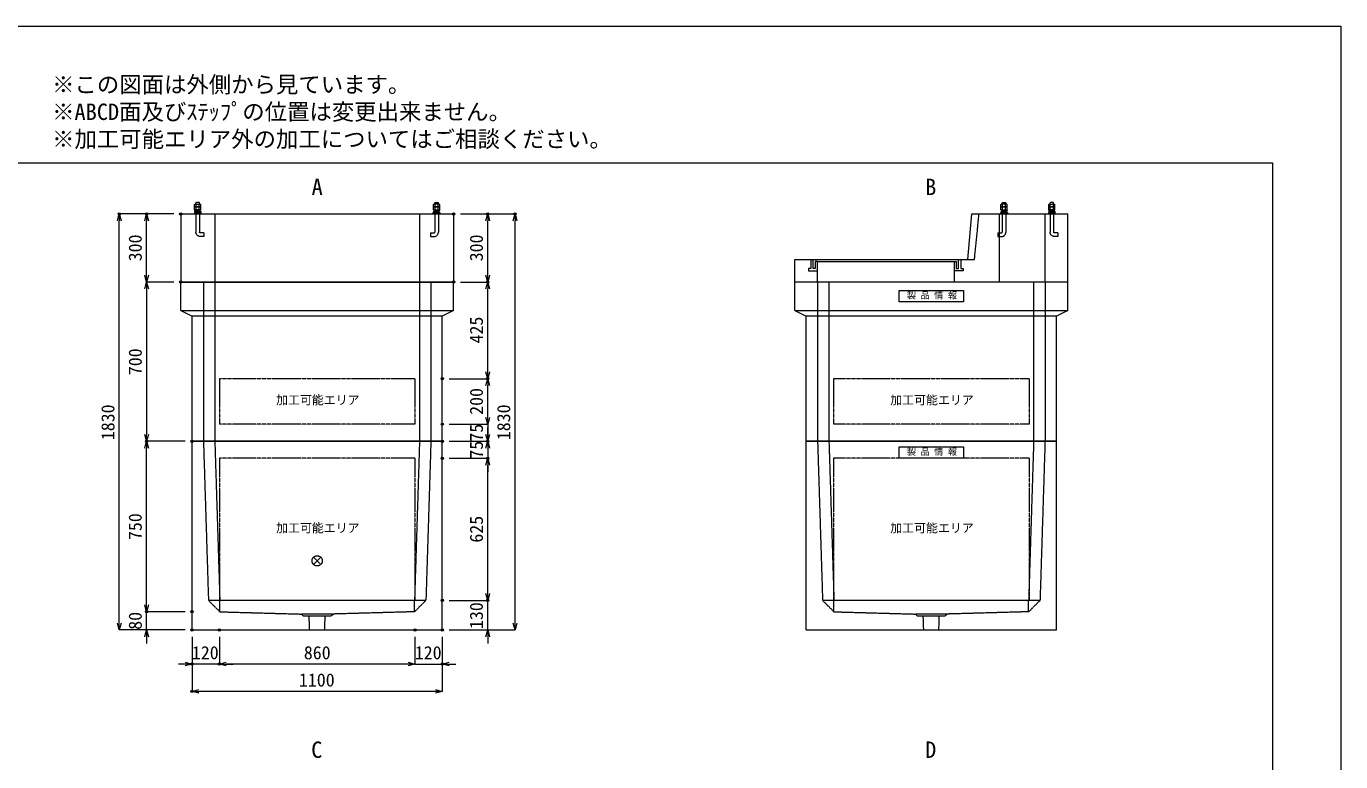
# Model space of a CAD drawing. Units: millimetres, scale not verified. Extents: x -4455 to 4455, y -3150 to 3150.
# Drawn here: x -1324 to 4455, y -84 to 3150 of the extents above; entities that cross this region are included whole.
import ezdxf
from ezdxf.enums import TextEntityAlignment as Align

# ---------------------------------------------------------------- set-up
doc = ezdxf.new("R2010")
doc.units = ezdxf.units.MM
doc.header["$LTSCALE"] = 20
doc.header["$PDMODE"] = 32
doc.header["$PDSIZE"] = 10
doc.linetypes.add('LONG_DASHED1', pattern=[7, 6, -1])
doc.linetypes.add('LONG_DOUBLE_CHAIN', pattern=[21.8, 18, -1, 0.6, -0.6, 0.6, -1])
for name, color, linetype, lineweight in [('0-0_D-TTL', 7, 'Continuous', 9), ('0-1_Defpoints', 7, 'Continuous', 9), ('0-3_D-TTL-TXT', 7, 'Continuous', 9), ('0-4_D-STR-TXT', 7, 'Continuous', 9), ('0-5_D-STR-DIM', 3, 'Continuous', 9), ('0-6_0', 7, 'Continuous', 9), ('0-7_D-STR', 7, 'Continuous', 9), ('0-9_D-STR-STR2', 1, 'Continuous', 9), ('0-A_D-STR-STR4', 134, 'LONG_DASHED1', 9), ('0-B_D-STR-STR1', 7, 'LONG_DASHED1', 9), ('0-C_D-STR-STR5', 1, 'LONG_DOUBLE_CHAIN', 9)]:
    doc.layers.add(name, color=color, linetype=linetype, lineweight=lineweight)
doc.styles.add('ＭＳ ゴシック', font='')
doc.styles.get('ＭＳ ゴシック').set_extended_font_data('MS Gothic')

# ---------------------------------------------------------------- blocks, each defined once
blk = doc.blocks.new('A$C4DE05FD1')
at = {"layer": '0-0_D-TTL', "color": 134}
for p, q in [((4000, 76000), (114800, 76000)), ((114800, 76000), (114800, 4000))]:
    blk.add_line(p, q, dxfattribs=at)
at = {"layer": '0-1_Defpoints', "color": 134}
for p, q in [((0, 84000), (118800, 84000)), ((118800, 84000), (118800, 0))]:
    blk.add_line(p, q, dxfattribs=at)
at = {"layer": '0-3_D-TTL-TXT', "style": 'ＭＳ ゴシック'}
for s, p in [('※この図面は外側から見ています。', (43260.9, 79815.7)), ('※ABCD面及びｽﾃｯﾌﾟの位置は変更出来ません。', (43260.9, 78215.7)), ('※加工可能エリア外の加工についてはご相談ください。', (43260.9, 76615.7))]:
    blk.add_text(s, height=962.2, dxfattribs=at).set_placement(p, align=Align.BOTTOM_LEFT)
blk = doc.blocks.new('_Open30')
at = {"layer": '0-6_0'}
blk.add_line((0, 0), (-20, 0), dxfattribs=at)
blk.add_lwpolyline([(-20, 5.36), (0, 0), (-20, -5.36)], dxfattribs=at)
blk = doc.blocks.new('A$C31CA379A')
at = {"layer": '0-4_D-STR-TXT', "style": 'ＭＳ ゴシック'}
for s, p in [('A', (-325.9, -2190.5)), ('B', (35638.6, -2190.5)), ('C', (-351.4, -35190.5)), ('D', (35638.6, -35190.5))]:
    blk.add_text(s, height=962.2, dxfattribs=at).set_placement(p, align=Align.BOTTOM_LEFT)
blk = doc.blocks.new('A$C737D46CD')
at = {"layer": '0-B_D-STR-STR1', "linetype": 'Continuous'}
blk.add_lwpolyline([(-2820, 0), (2820, 0), (2820, -1000), (-2820, -1000)], close=True, dxfattribs=at)
at = {"layer": '0-B_D-STR-STR1', "style": 'ＭＳ ゴシック'}
blk.add_text('製 品 情 報', height=577.3, dxfattribs=at).set_placement((-2149.6, -882.5), align=Align.BOTTOM_LEFT)
blk = doc.blocks.new('A$C531455C1')
at = {"layer": '0-7_D-STR'}
for p, q in [((-11000, 0), (11000, 0)), ((-11000, -16600), (-11000, 0)), ((11000, -16600), (11000, 0)), ((-11000, -16600), (11000, -16600))]:
    blk.add_line(p, q, dxfattribs=at)
at = {"layer": '0-7_D-STR', "linetype": 'LONG_DASHED1'}
for p, q in [((-10000, 0), (-9560, -14000)), ((-9000, 0), (-8560, -14000)), ((9000, 0), (8560, -14000)), ((10000, 0), (9560, -14000)), ((-8560, -15000), (-9560, -14000)), ((9560, -14000), (-9560, -14000)), ((-8560, -15000), (-8560, -14000)), ((-8560, -15000), (-1400, -15200)), ((8560, -15000), (1400, -15200)), ((8560, -15000), (9560, -14000)), ((8560, -15000), (8560, -14000)), ((-1200, -15380), (-1400, -15200)), ((1400, -15200), (-1400, -15200)), ((1200, -15380), (-1200, -15380)), ((-666, -16600), (-705, -15380)), ((666, -16600), (705, -15380)), ((1200, -15380), (1400, -15200))]:
    blk.add_line(p, q, dxfattribs=at)
at = {"layer": '0-C_D-STR-STR5'}
for p, q in [((8600, -1500), (8600, -14000)), ((8600, -14000), (-8600, -14000))]:
    blk.add_line(p, q, dxfattribs=at)
blk.add_lwpolyline([(8600, -1500), (-8600, -1500), (-8600, -14000)], dxfattribs=at)
at = {"layer": '0-B_D-STR-STR1'}
blk.add_blockref('A$C737D46CD', (0, -500), dxfattribs=at)
blk = doc.blocks.new('A$C44C4220A')
at = {"layer": '0-9_D-STR-STR2'}
for p, q in [((-160, -40), (-120, 0)), ((-120, 0), (120, 0)), ((160, -40), (120, 0)), ((-277.1, -167.2), (-230, -140)), ((-277.1, -390), (-277.1, -167.2)), ((-277.1, -417.2), (-230, -390)), ((-277.1, -390), (277.1, -390)), ((-277.1, -640), (-277.1, -417.2)), ((-277.1, -640), (277.1, -640)), ((-270, -777.1), (-270, -817.1)), ((-252.7, -757.3), (-160, -744.8)), ((-250, -757.1), (-20, -744.3)), ((-250, -837.1), (-20, -824.3)), ((-160, -140), (-160, -40)), ((-160, -752.1), (-160, -640)), ((-160, -880.6), (-160, -832.1)), ((-160, -1000), (-160, -930.6)), ((-138.6, -640), (-138.6, -140)), ((-20, -744.3), (-20, -824.3)), ((20, -674.4), (248.9, -687.2)), ((20, -674.4), (20, -754.4)), ((20, -754.4), (248.9, -767.2)), ((138.6, -640), (138.6, -140)), ((160, -140), (160, -40)), ((160, -682.2), (160, -640)), ((160, -880.6), (160, -762.3)), ((160, -780), (248.9, -767.2)), ((160, -1000), (160, -930.6)), ((268.9, -706.8), (268.9, -747.2)), ((277.1, -390), (277.1, -167.2)), ((277.1, -640), (277.1, -417.2))]:
    blk.add_line(p, q, dxfattribs=at)
at = {"layer": '0-9_D-STR-STR2', "linetype": 'LONG_DASHED1'}
for p, q in [((-160, -1000), (-160, -2600)), ((160, -1000), (160, -2600)), ((-540, -2680), (-240, -2680))]:
    blk.add_line(p, q, dxfattribs=at)
at = {"layer": '0-9_D-STR-STR2'}
blk.add_lwpolyline([(-300, -880.6), (300, -880.6), (300, -930.6), (-300, -930.6)], close=True, dxfattribs=at)
for points in [[(277.1, -167.2), (230, -140), (-230, -140)], [(277.1, -417.2), (230, -390), (-230, -390)]]:
    blk.add_lwpolyline(points, dxfattribs=at)
at = {"layer": '0-9_D-STR-STR2', "linetype": 'LONG_DASHED1'}
blk.add_lwpolyline([(-540, -2680), (-540, -3000), (-240, -3000)], dxfattribs=at)
at = {"layer": '0-9_D-STR-STR2'}
for centre, start, end in [((-250, -777.1), 90, 180), ((-250, -817.1), 180, 270), ((248.9, -707.2), 0, 90), ((248.9, -747.2), 270, 0)]:
    blk.add_arc(centre, 20, start, end, dxfattribs=at)
at = {"layer": '0-9_D-STR-STR2', "linetype": 'LONG_DASHED1'}
for radius in [400, 80]:
    blk.add_arc((-240, -2600), radius, 270, 0, dxfattribs=at)
blk = doc.blocks.new('A$C1CB640C4')
at = {"layer": '0-7_D-STR'}
for p, q in [((3200, 2000), (3576.1, 6000)), ((3576.1, 6000), (12000, 6000)), ((12000, 0), (12000, 6000)), ((-12000, 2000), (3200, 2000)), ((-12000, 0), (-12000, 2000)), ((12000, 0), (-12000, 0))]:
    blk.add_line(p, q, dxfattribs=at)
at = {"layer": '0-7_D-STR', "linetype": 'LONG_DASHED1'}
for p, q in [((3800, 2000), (4200, 6000)), ((6000, 0), (6000, 6000)), ((10000, 0), (10000, 6000)), ((-10000, 0), (-10000, 1800)), ((2000, 1800), (2000, 0)), ((3200, 2000), (3800, 2000))]:
    blk.add_line(p, q, dxfattribs=at)
at = {"layer": '0-A_D-STR-STR4'}
for points in [[(-10600, 2000), (-10600, 1200), (-10800, 1200), (-10800, 1000), (-10000, 1000)], [(-10000, 1800), (-10200, 1800), (-10200, 1200), (-10400, 1200), (-10400, 2000)], [(-10000, 1800), (2000, 1800), (2200, 1800)], [(2600, 2000), (2600, 1200), (2800, 1200), (2800, 1000), (2000, 1000)], [(2200, 1800), (2200, 1200), (2400, 1200), (2400, 2000)]]:
    blk.add_lwpolyline(points, dxfattribs=at)
at = {"layer": '0-7_D-STR'}
blk.add_blockref('A$C44C4220A', (6400, 7000), dxfattribs=at)
at = {"layer": '0-7_D-STR', "xscale": -1}
blk.add_blockref('A$C44C4220A', (10600, 7000), dxfattribs=at)
blk = doc.blocks.new('A$C5E7F35E6')
at = {"layer": '0-7_D-STR'}
for p, q in [((-12000, 6000), (12000, 6000)), ((-12000, 6000), (-12000, 0)), ((12000, 6000), (12000, 0)), ((-12000, 0), (12000, 0))]:
    blk.add_line(p, q, dxfattribs=at)
at = {"layer": '0-7_D-STR', "linetype": 'LONG_DASHED1'}
for p, q in [((-9000, 6000), (-9000, 0)), ((9000, 6000), (9000, 0))]:
    blk.add_line(p, q, dxfattribs=at)
at = {"layer": '0-7_D-STR', "xscale": -1}
blk.add_blockref('A$C44C4220A', (-10500, 7000), dxfattribs=at)
at = {"layer": '0-7_D-STR'}
blk.add_blockref('A$C44C4220A', (10500, 7000), dxfattribs=at)
blk = doc.blocks.new('A$C43537a1f')
at = {"layer": '0-7_D-STR'}
for p, q in [((12000, 14000), (-12000, 14000)), ((-12000, 11500), (-12000, 14000)), ((12000, 11500), (12000, 14000)), ((-12000, 11500), (-11000, 11000)), ((-12000, 11500), (12000, 11500)), ((-11000, 0), (-11000, 11000)), ((11000, 11000), (-11000, 11000)), ((12000, 11500), (11000, 11000)), ((11000, 0), (11000, 11000)), ((11000, 0), (-11000, 0))]:
    blk.add_line(p, q, dxfattribs=at)
at = {"layer": '0-7_D-STR', "linetype": 'LONG_DASHED1'}
for p, q in [((-10000, 14000), (-10000, 0)), ((-9000, 14000), (-9000, 0)), ((9000, 14000), (9000, 0)), ((10000, 14000), (10000, 0))]:
    blk.add_line(p, q, dxfattribs=at)
at = {"layer": '0-C_D-STR-STR5'}
for p, q in [((8600, 5500), (8600, 1500)), ((8600, 1500), (-8600, 1500))]:
    blk.add_line(p, q, dxfattribs=at)
blk.add_lwpolyline([(8600, 5500), (-8600, 5500), (-8600, 1500)], dxfattribs=at)
blk = doc.blocks.new('A$C82063184')
at = {"layer": '0-7_D-STR'}
for p, q in [((12000, 14000), (-12000, 14000)), ((-12000, 11500), (-12000, 14000)), ((12000, 11500), (12000, 14000)), ((-12000, 11500), (-11000, 11000)), ((-12000, 11500), (12000, 11500)), ((-11000, 0), (-11000, 11000)), ((11000, 11000), (-11000, 11000)), ((12000, 11500), (11000, 11000)), ((11000, 0), (11000, 11000)), ((11000, 0), (-11000, 0))]:
    blk.add_line(p, q, dxfattribs=at)
at = {"layer": '0-7_D-STR', "linetype": 'LONG_DASHED1'}
for p, q in [((-10000, 14000), (-10000, 0)), ((-9000, 14000), (-9000, 0)), ((9000, 14000), (9000, 0)), ((10000, 14000), (10000, 0))]:
    blk.add_line(p, q, dxfattribs=at)
at = {"layer": '0-C_D-STR-STR5'}
for p, q in [((8600, 5500), (8600, 1500)), ((8600, 1500), (-8600, 1500))]:
    blk.add_line(p, q, dxfattribs=at)
blk.add_lwpolyline([(8600, 5500), (-8600, 5500), (-8600, 1529)], dxfattribs=at)
at = {"layer": '0-B_D-STR-STR1'}
blk.add_blockref('A$C737D46CD', (0, 13250), dxfattribs=at)
blk = doc.blocks.new('A$C7CE826D1')
at = {"layer": '0-7_D-STR'}
for p, q in [((-11000, 0), (11000, 0)), ((-11000, -16600), (-11000, 0)), ((11000, -16600), (11000, 0)), ((-11000, -16600), (11000, -16600))]:
    blk.add_line(p, q, dxfattribs=at)
at = {"layer": '0-7_D-STR', "linetype": 'LONG_DASHED1'}
for p, q in [((-10000, 0), (-9560, -14000)), ((-9000, 0), (-8560, -14000)), ((9000, 0), (8560, -14000)), ((10000, 0), (9560, -14000)), ((-8560, -15000), (-9560, -14000)), ((9560, -14000), (-9560, -14000)), ((-8560, -15000), (-8560, -14000)), ((-8560, -15000), (-1400, -15200)), ((8560, -15000), (1400, -15200)), ((8560, -15000), (9560, -14000)), ((8560, -15000), (8560, -14000)), ((-1200, -15380), (-1400, -15200)), ((1400, -15200), (-1400, -15200)), ((1200, -15380), (-1200, -15380)), ((-666, -16600), (-705, -15380)), ((666, -16600), (705, -15380)), ((1200, -15380), (1400, -15200))]:
    blk.add_line(p, q, dxfattribs=at)
at = {"layer": '0-C_D-STR-STR5'}
for p, q in [((8600, -1500), (-8600, -1500)), ((-8600, -1500), (-8600, -14000)), ((8600, -1500), (8600, -14000)), ((8600, -14000), (-8600, -14000))]:
    blk.add_line(p, q, dxfattribs=at)
blk = doc.blocks.new('A$C1C640AAB')
at = {"layer": '0-C_D-STR-STR5'}
for p, q in [((-318.2, -318.2), (318.2, 318.2)), ((-318.2, 318.2), (318.2, -318.2))]:
    blk.add_line(p, q, dxfattribs=at)
blk.add_circle((0, 0), 450, dxfattribs=at)
blk = doc.blocks.new('A$Cfa78f23a')
at = {"layer": '0-7_D-STR'}
blk.add_blockref('A$C7CE826D1', (0, 0), dxfattribs=at)
at = {"layer": '0-C_D-STR-STR5'}
blk.add_blockref('A$C1C640AAB', (0, -10520), dxfattribs=at)

msp = doc.modelspace()

# ---------------------------------------------------------------- linework, layer by layer
at = {"layer": '0-1_Defpoints'}
for p in [(-915, 2325), (-795, 2325), (-645, 2325), (555, 2325), (705, 2325), (825, 2325), (-645, 2025), (555, 2025), (555, 2025), (705, 2025), (505, 1600), (705, 1600), (505, 1400), (-795, 1325), (-795, 1325), (-595, 1325), (-595, 1325), (505, 1325), (505, 1325), (705, 1325), (505, 1250), (505, 1250), (705, 1250), (705, 1250), (-795, 575), (-595, 575), (505, 625), (705, 625), (-595, 495), (-595, 495), (-595, 495), (-475, 495), (385, 495), (505, 495), (505, 495), (505, 495), (-595, 345), (-475, 345), (505, 345), (-595, 225)]:
    msp.add_point(p, dxfattribs=at)
at = {"layer": '0-5_D-STR-DIM'}
for p, q in [((-675, 2325), (-915, 2325)), ((-675, 2325), (-795, 2325)), ((585, 2325), (705, 2325)), ((585, 2325), (825, 2325)), ((-915, 525), (-915, 2295)), ((-795, 2055), (-795, 2295)), ((705, 2055), (705, 2295)), ((825, 525), (825, 2295)), ((-675, 2025), (-795, 2025)), ((-675, 2025), (-795, 2025)), ((585, 2025), (705, 2025)), ((585, 2025), (705, 2025)), ((-795, 1995), (-795, 1355)), ((705, 1630), (705, 1995)), ((535, 1600), (705, 1600)), ((535, 1600), (705, 1600)), ((705, 1430), (705, 1570)), ((705, 1430), (705, 1460)), ((535, 1400), (705, 1400)), ((535, 1400), (705, 1400)), ((705, 1400), (705, 1325)), ((705, 1355), (705, 1385)), ((-625, 1325), (-795, 1325)), ((-625, 1325), (-795, 1325)), ((-795, 605), (-795, 1295)), ((535, 1325), (705, 1325)), ((535, 1325), (705, 1325)), ((705, 1325), (705, 1250)), ((705, 1295), (705, 1265)), ((535, 1250), (705, 1250)), ((535, 1250), (705, 1250)), ((705, 655), (705, 1220)), ((705, 1220), (705, 1190)), ((705, 655), (705, 685)), ((-795, 605), (-795, 635)), ((535, 625), (705, 625)), ((535, 625), (705, 625)), ((705, 495), (705, 625)), ((-625, 575), (-795, 575)), ((-795, 495), (-795, 575)), ((-625, 575), (-795, 575)), ((-625, 495), (-915, 495)), ((-625, 495), (-795, 495)), ((-795, 465), (-795, 435)), ((-595, 465), (-595, 225)), ((-595, 465), (-595, 345)), ((-475, 465), (-475, 345)), ((-475, 465), (-475, 345)), ((385, 465), (385, 345)), ((385, 465), (385, 345)), ((505, 465), (505, 345)), ((505, 465), (505, 225)), ((535, 495), (705, 495)), ((535, 495), (825, 495)), ((705, 465), (705, 435)), ((-625, 345), (-655, 345)), ((-475, 345), (-595, 345)), ((355, 345), (-445, 345)), ((-445, 345), (-415, 345)), ((355, 345), (325, 345)), ((385, 345), (505, 345)), ((535, 345), (565, 345)), ((475, 225), (-565, 225))]:
    msp.add_line(p, q, dxfattribs=at)

# ---------------------------------------------------------------- block references
at = {"layer": '0-0_D-TTL', "xscale": 0.075, "yscale": 0.075}
msp.add_blockref('A$C4DE05FD1', (-4455, -3150), dxfattribs=at)
at = {"layer": '0-4_D-STR-TXT', "xscale": 0.075, "yscale": 0.075}
msp.add_blockref('A$C31CA379A', (-45, 2550), dxfattribs=at)
at = {"layer": '0-5_D-STR-DIM', "xscale": 1.5, "yscale": 1.5}
for p, rotation in [((-915, 2325), 90), ((-795, 2325), 90), ((705, 2325), 90), ((825, 2325), 90), ((-795, 2025), 270), ((-795, 2025), 90), ((705, 2025), 270), ((705, 2025), 90), ((705, 1600), 270), ((705, 1600), 90), ((705, 1400), 270), ((705, 1400), 270), ((-795, 1325), 270), ((705, 1325), 270), ((-795, 1325), 90), ((705, 1325), 90), ((705, 1250), 90), ((705, 1250), 90), ((705, 625), 270), ((705, 625), 270), ((-795, 575), 270), ((-795, 575), 270), ((-915, 495), 270), ((825, 495), 270), ((-795, 495), 90), ((705, 495), 90), ((-475, 345), 180), ((-475, 345), 180), ((505, 345), 180), ((-595, 225), 180)]:
    msp.add_blockref('_Open30', p, dxfattribs=dict(at, rotation=rotation))
for p in [(-595, 345), (385, 345), (385, 345), (505, 225)]:
    msp.add_blockref('_Open30', p, dxfattribs=at)
at = {"layer": '0-7_D-STR', "xscale": 0.05, "yscale": 0.05}
for name, p in [('A$C5E7F35E6', (-45, 2025)), ('A$C1CB640C4', (2655, 2025)), ('A$C43537a1f', (-45, 1325)), ('A$C82063184', (2655, 1325)), ('A$Cfa78f23a', (-45, 1325)), ('A$C531455C1', (2655, 1325))]:
    msp.add_blockref(name, p, dxfattribs=at)

# ---------------------------------------------------------------- texts
at = {"layer": '0-5_D-STR-DIM', "style": 'ＭＳ ゴシック'}
for s, p in [('300', (-798.9, 2116.35)), ('300', (701.1, 2116.35)), ('425', (701.1, 1755.08)), ('700', (-798.9, 1615.6)), ('200', (701.1, 1441.2)), ('1830', (-918.9, 1329.72)), ('1830', (821.1, 1329.72)), ('75', (701.1, 1323.38)), ('75', (701.1, 1248.38)), ('750', (-798.9, 890.6)), ('625', (701.1, 879.18)), ('130', (701.1, 499.22)), ('80', (-798.9, 495.85))]:
    msp.add_text(s, height=57.77, rotation=90, dxfattribs=at).set_placement(p, align=Align.BOTTOM_LEFT)
for s, p in [('120', (-595.78, 348.9)), ('860', (-103.65, 348.9)), ('120', (384.22, 348.9)), ('1100', (-125.28, 228.9))]:
    msp.add_text(s, height=57.77, dxfattribs=at).set_placement(p, align=Align.BOTTOM_LEFT)
at = {"layer": '0-C_D-STR-STR5', "style": 'ＭＳ ゴシック'}
for p in [(-225.48, 1475.47), (2474.52, 1475.47), (-225.48, 912.53), (2474.52, 912.53)]:
    msp.add_text('加工可能エリア', height=38.42, dxfattribs=at).set_placement(p, align=Align.BOTTOM_LEFT)

doc.saveas('drawing.dxf')
